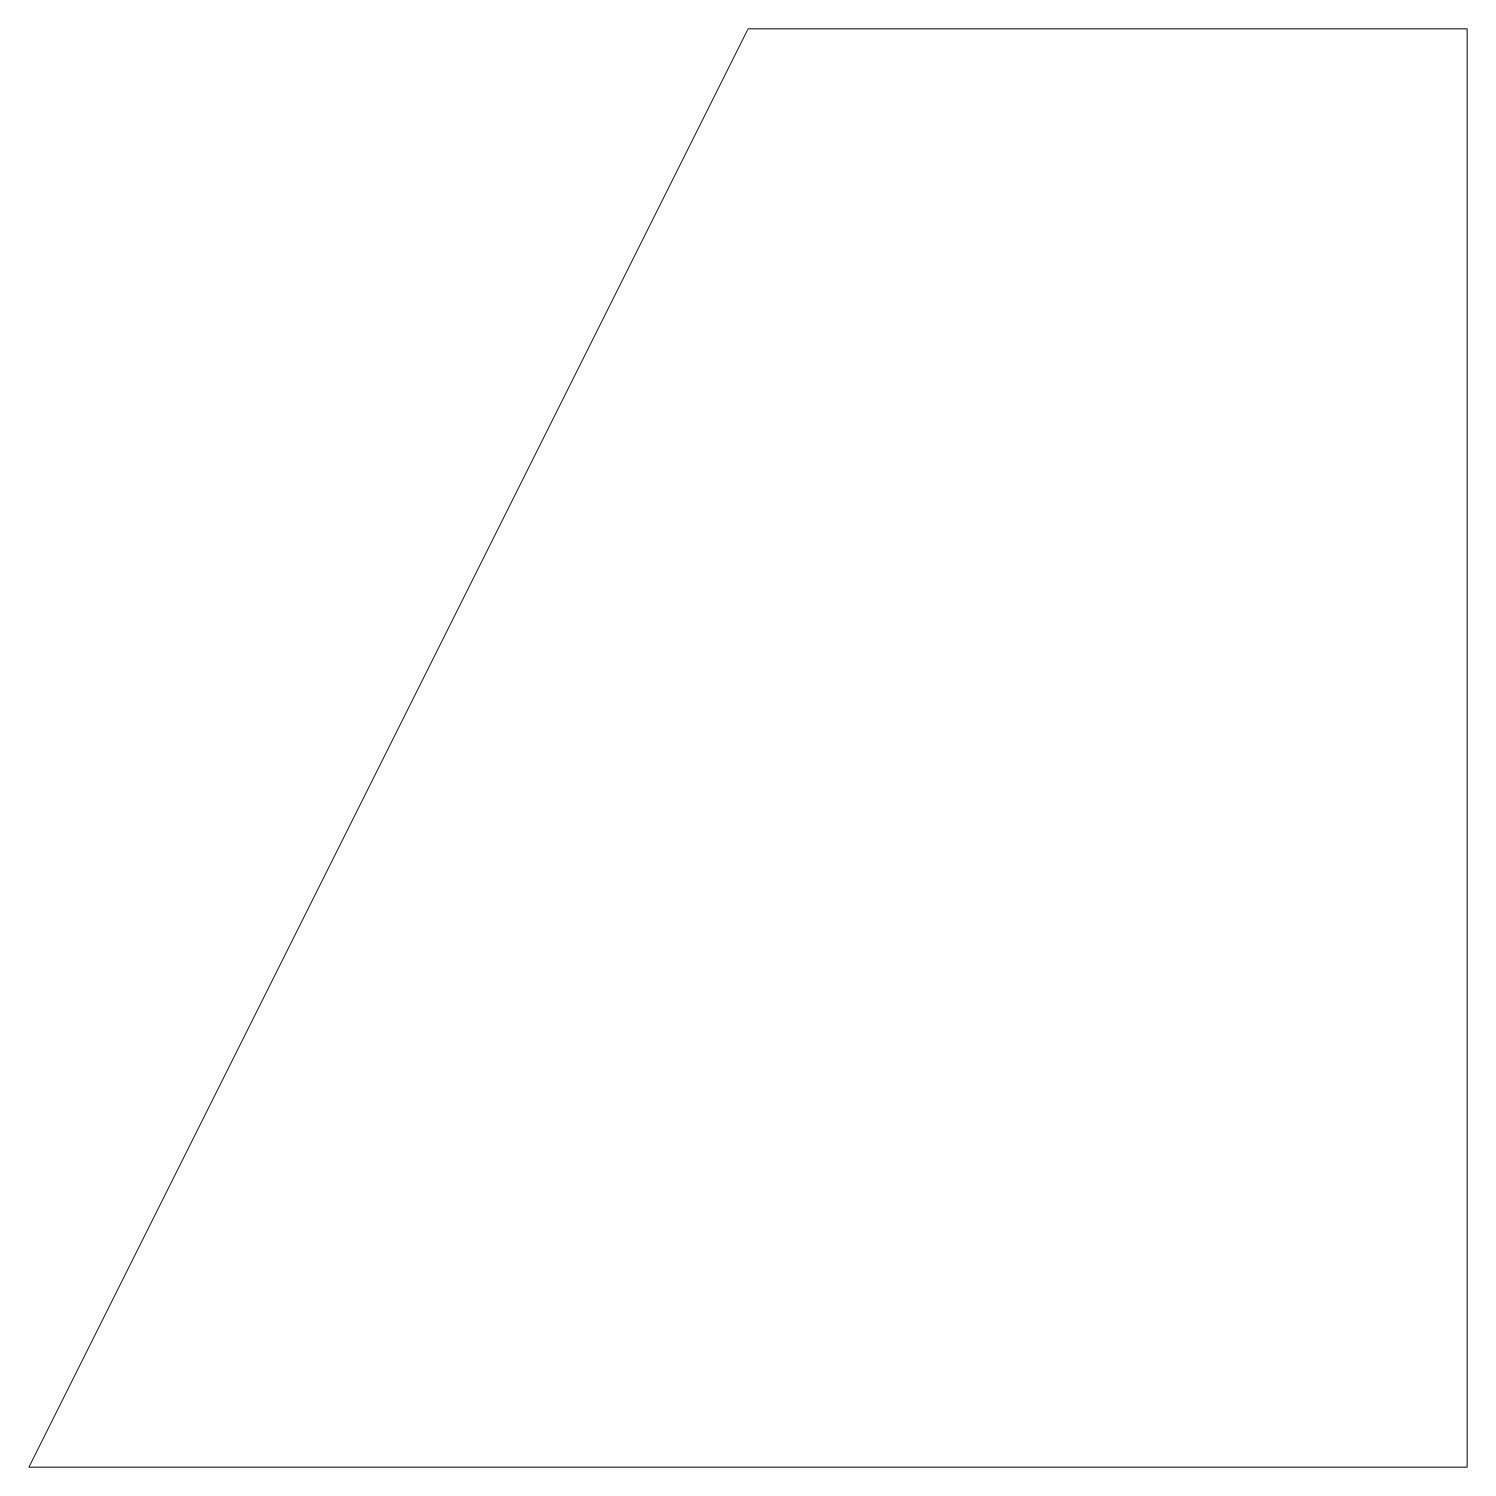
# Model space of a CAD drawing. Extents: x 0 to 100, y 0 to 100.
import ezdxf

# ---------------------------------------------------------------- set-up
doc = ezdxf.new("R2010")
doc.units = 0
doc.layers.get('0').update_dxf_attribs({"lineweight": 0})

msp = doc.modelspace()

# ---------------------------------------------------------------- linework, layer by layer
for p, q in [((50, 100), (0, 0)), ((100, 100), (50, 100)), ((100, 0), (100, 100)), ((0, 0), (100, 0))]:
    msp.add_line(p, q)

doc.saveas('drawing.dxf')
